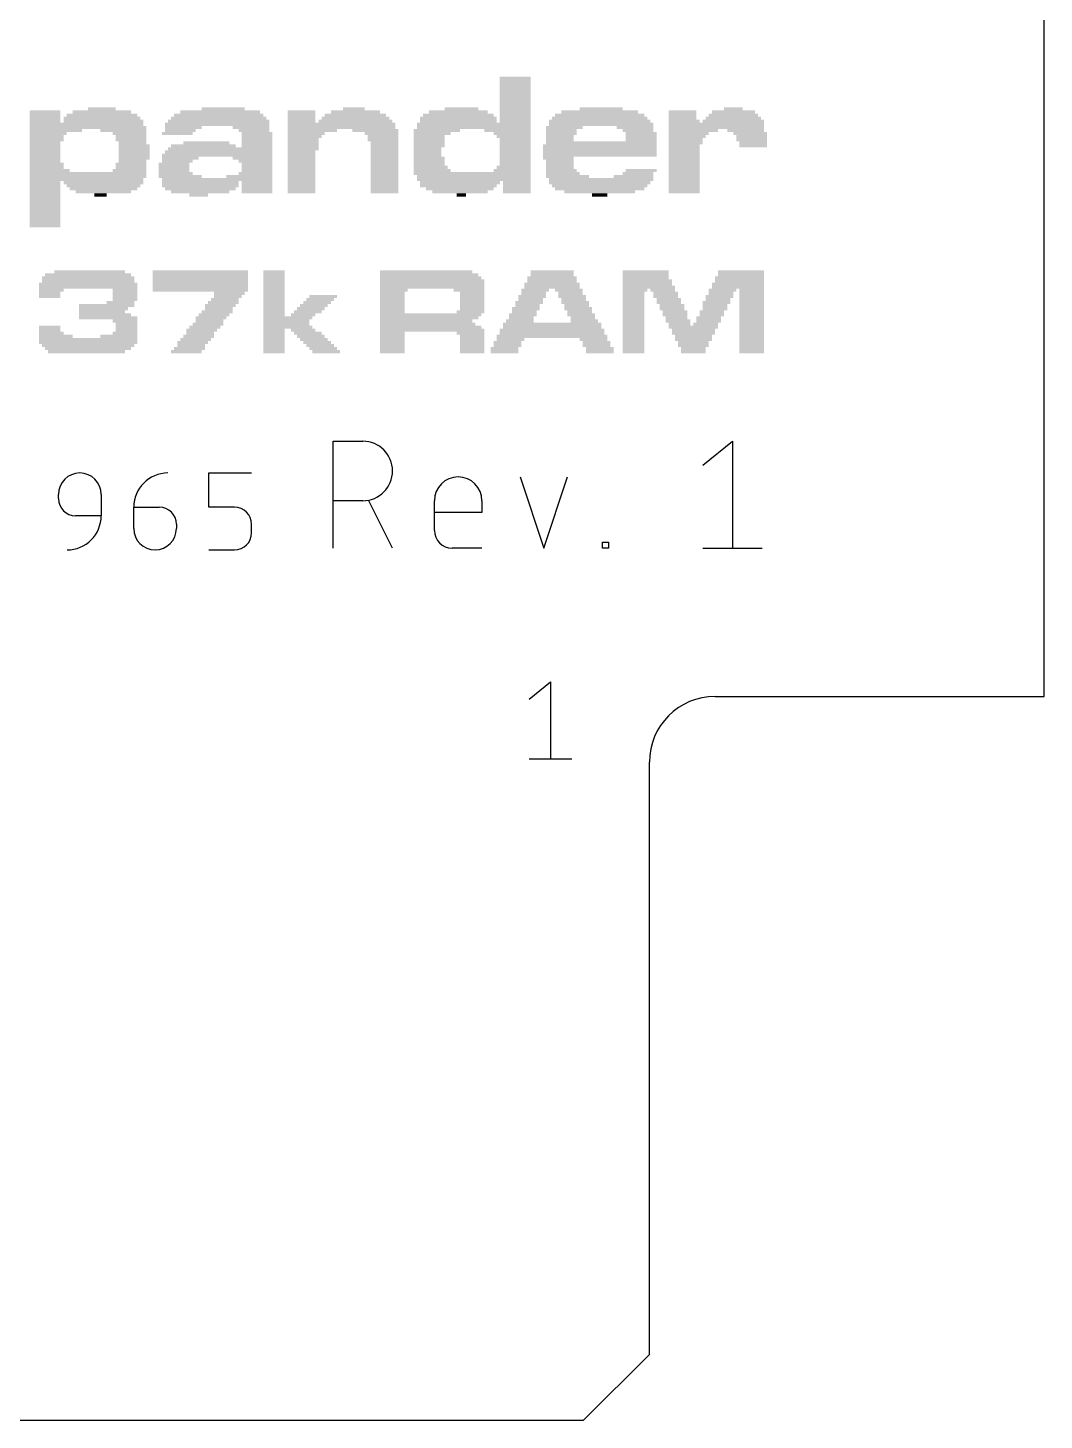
# Model space of a CAD drawing. Extents: x 0 to 102, y 0 to 103.
# Drawn here: x 86.55 to 102, y 0 to 21.16 of the extents above; entities that cross this region are included whole.
import ezdxf

# ---------------------------------------------------------------- set-up
doc = ezdxf.new("R2010")
doc.units = 0
doc.layers.add('20', color=30, linetype='CONTINUOUS')
doc.layers.add('21', color=253, linetype='CONTINUOUS')

# ---------------------------------------------------------------- blocks, each defined once
blk = doc.blocks.new('RECT')
blk.add_solid([(-0.5, -0.5), (0.5, -0.5), (-0.5, 0.5), (0.5, 0.5)])

msp = doc.modelspace()

# ---------------------------------------------------------------- linework, layer by layer
at = {"layer": '20'}
for p, q in [((102, 11), (102, 70)), ((97, 11), (102, 11)), ((96, 1), (96, 10)), ((95, 0), (96, 1)), ((7, 0), (95, 0))]:
    msp.add_line(p, q, dxfattribs=at)
msp.add_arc((97, 10), 1, 90, 180, dxfattribs=at)
at = {"layer": '21'}
for p, q in [((91.1926, 13.2525), (91.1926, 14.878)), ((91.1926, 14.878), (91.6442, 14.878)), ((96.8107, 14.5168), (97.2622, 14.878)), ((97.2622, 14.878), (97.2622, 13.2525)), ((89.3049, 13.8762), (89.3049, 14.3955)), ((89.3049, 14.3955), (89.9541, 14.3955)), ((94.0353, 14.3362), (94.3965, 13.2525)), ((94.3965, 13.2525), (94.7578, 14.3362)), ((87.0189, 14.006), (87.0189, 14.0709)), ((87.6681, 14.0709), (87.6681, 13.7463)), ((91.6442, 13.9749), (91.1926, 13.9749)), ((92.0957, 13.2525), (91.7345, 13.9749)), ((92.7327, 13.5234), (92.7327, 13.9749)), ((93.4552, 13.9749), (93.4552, 13.7943)), ((88.1619, 13.8762), (88.5514, 13.8762)), ((88.1619, 13.5516), (88.1619, 13.8762)), ((89.6944, 13.8762), (89.3049, 13.8762)), ((93.4552, 13.7943), (92.7327, 13.7943)), ((87.6681, 13.7463), (87.2786, 13.7463)), ((88.8111, 13.6165), (88.8111, 13.5516)), ((89.9541, 13.4867), (89.9541, 13.6165)), ((95.2892, 13.2525), (95.2892, 13.3428)), ((95.2892, 13.3428), (95.3796, 13.3428)), ((95.3796, 13.3428), (95.3796, 13.2525)), ((89.3049, 13.2271), (89.6944, 13.2271)), ((93.4552, 13.2525), (93.0036, 13.2525)), ((95.3796, 13.2525), (95.2892, 13.2525)), ((96.8107, 13.2525), (97.7138, 13.2525)), ((94.1708, 10.9596), (94.4954, 11.2192)), ((94.4954, 11.2192), (94.4954, 10.0508)), ((94.1708, 10.0508), (94.8199, 10.0508))]:
    msp.add_line(p, q, dxfattribs=at)
for centre, radius, start, end in [((91.6442, 14.4265), 0.4516, 270, 90), ((87.3435, 14.0709), 0.3246, 0, 180), ((88.6812, 13.8762), 0.5193, 90.0003, 180), ((93.0939, 13.9749), 0.3612, 0, 180), ((87.2786, 14.006), 0.2596, 180, 270), ((88.5514, 13.6165), 0.2596, 0, 90), ((89.6944, 13.6165), 0.2596, 0, 90), ((87.1488, 13.7463), 0.5193, 270, 0), ((88.4865, 13.5516), 0.3246, 180, 0), ((89.6944, 13.4867), 0.2596, 270, 0), ((93.0036, 13.5234), 0.2709, 180, 270)]:
    msp.add_arc(centre, radius, start, end, dxfattribs=at)

# ---------------------------------------------------------------- block references
at = {"layer": '21', "yscale": 0.0467}
for p, xscale in [((93.9605, 20.3955), 0.4669), ((93.9605, 20.3488), 0.4669), ((93.9605, 20.3021), 0.4669), ((93.9605, 20.2554), 0.4669), ((93.9605, 20.2087), 0.4669), ((93.9605, 20.162), 0.4669), ((93.9605, 20.1153), 0.4669), ((86.8154, 19.8818), 0.4671), ((87.6794, 19.8818), 0.8872), ((87.6793, 19.9285), 0.4203), ((89.4773, 19.8818), 1.2142), ((89.524, 19.9285), 0.6538), ((90.7149, 19.8818), 0.4202), ((91.5322, 19.8818), 0.7472), ((91.5088, 19.9285), 0.327), ((93.0966, 19.8818), 0.8873), ((93.1433, 19.9285), 0.5137), ((93.9605, 20.0686), 0.4669), ((93.9605, 20.0219), 0.4669), ((93.9605, 19.9752), 0.4669), ((93.9605, 19.9285), 0.4669), ((93.9605, 19.8818), 0.4669), ((95.2448, 19.8818), 1.1675), ((95.2681, 19.9285), 0.6538), ((96.5057, 19.8818), 0.4203), ((97.2762, 19.8818), 0.6538), ((97.2763, 19.9285), 0.2803), ((86.8154, 19.8351), 0.4671), ((86.8154, 19.7884), 0.4671), ((86.8154, 19.7417), 0.4671), ((87.4459, 19.695), 1.7279), ((87.6794, 19.7884), 1.1676), ((87.7027, 19.7417), 1.2142), ((87.6793, 19.8351), 1.0741), ((89.4306, 19.695), 1.5878), ((89.454, 19.7417), 1.5411), ((89.454, 19.7884), 1.4477), ((89.4541, 19.8351), 1.3543), ((90.7149, 19.8351), 0.4202), ((90.7149, 19.7884), 0.4202), ((90.7149, 19.7417), 0.4202), ((91.322, 19.695), 1.6344), ((91.5321, 19.7417), 1.1208), ((91.5322, 19.7884), 1.0274), ((91.5321, 19.8351), 0.934), ((93.33, 19.695), 1.7279), ((93.0966, 19.7884), 1.1675), ((93.0966, 19.7417), 1.1675), ((93.0966, 19.8351), 1.074), ((93.9605, 19.8351), 0.4669), ((93.9605, 19.7884), 0.4669), ((93.9605, 19.7417), 0.4669), ((95.2448, 19.7417), 1.5411), ((95.2682, 19.695), 1.5877), ((95.2448, 19.7884), 1.4477), ((95.2448, 19.8351), 1.3543), ((96.529, 19.7417), 0.467), ((96.5057, 19.8351), 0.4203), ((96.5057, 19.7884), 0.4203), ((97.0194, 19.695), 1.4477), ((97.2762, 19.7417), 0.934), ((97.2763, 19.7884), 0.8407), ((97.2763, 19.8351), 0.7471), ((87.4692, 19.6483), 1.7746), ((86.9789, 19.6016), 0.7939), ((86.8621, 19.5549), 0.5604), ((86.8388, 19.5082), 0.5137), ((86.8388, 19.4615), 0.5137), ((88.0063, 19.6016), 0.7005), ((88.0997, 19.5549), 0.5137), ((88.123, 19.5082), 0.467), ((88.123, 19.4615), 0.467), ((88.8235, 19.5549), 0.4669), ((88.9169, 19.6483), 0.5604), ((88.8702, 19.6016), 0.467), ((89.9443, 19.6483), 0.5604), ((89.9911, 19.6016), 0.4669), ((90.0378, 19.5549), 0.4671), ((90.0378, 19.5082), 0.4671), ((90.0378, 19.4615), 0.4671), ((91.322, 19.6483), 1.6344), ((90.8783, 19.6016), 0.7471), ((90.785, 19.5549), 0.5603), ((90.7383, 19.4615), 0.4669), ((90.7617, 19.5082), 0.5137), ((91.8357, 19.6016), 0.7006), ((91.9292, 19.5549), 0.5137), ((91.9524, 19.5082), 0.4671), ((91.9524, 19.4615), 0.4671), ((92.7697, 19.6016), 0.7004), ((92.6997, 19.5549), 0.5603), ((92.653, 19.5082), 0.4669), ((92.653, 19.4615), 0.4669), ((93.33, 19.6483), 1.7279), ((93.8438, 19.6016), 0.7005), ((93.9138, 19.5549), 0.5604), ((93.9372, 19.5082), 0.5137), ((93.9605, 19.4615), 0.4669), ((94.661, 19.6016), 0.467), ((94.661, 19.5549), 0.467), ((94.6377, 19.5082), 0.4203), ((94.6377, 19.4615), 0.4203), ((94.7078, 19.6483), 0.5605), ((95.7819, 19.6483), 0.5603), ((95.8285, 19.6016), 0.467), ((95.8753, 19.5549), 0.4669), ((95.8753, 19.5082), 0.4669), ((95.8753, 19.4615), 0.4669), ((96.5991, 19.5549), 0.6072), ((96.5757, 19.5082), 0.5604), ((97.0194, 19.6483), 1.4477), ((96.6692, 19.6016), 0.7473), ((96.5524, 19.4615), 0.5137), ((97.4631, 19.6016), 0.5603), ((97.5331, 19.5549), 0.5137), ((97.5564, 19.5082), 0.467), ((97.5564, 19.4615), 0.467), ((86.8154, 19.4148), 0.4671), ((86.8154, 19.3681), 0.4671), ((86.8154, 19.3214), 0.4671), ((86.8154, 19.2747), 0.4671), ((88.1464, 19.4148), 0.4202), ((88.1698, 19.3681), 0.4669), ((88.1698, 19.3214), 0.4669), ((88.1698, 19.2747), 0.4669), ((89.454, 19.2747), 1.6346), ((89.4774, 19.3214), 1.5879), ((89.2204, 19.3681), 0.9807), ((89.2672, 19.4148), 0.7006), ((90.0378, 19.4148), 0.4671), ((90.0378, 19.3681), 0.4671), ((90.7383, 19.4148), 0.4669), ((90.7383, 19.3681), 0.4669), ((90.7383, 19.3214), 0.4669), ((90.7149, 19.2747), 0.4202), ((91.9758, 19.4148), 0.4204), ((91.9758, 19.3681), 0.4204), ((91.9758, 19.3214), 0.4204), ((91.9758, 19.2747), 0.4204), ((92.6296, 19.3214), 0.4203), ((92.6296, 19.2747), 0.4203), ((92.653, 19.4148), 0.4669), ((92.653, 19.3681), 0.4669), ((93.9605, 19.4148), 0.4669), ((93.9605, 19.3681), 0.4669), ((93.9605, 19.3214), 0.4669), ((93.9605, 19.2747), 0.4669), ((95.2448, 19.3681), 1.7279), ((95.2448, 19.3214), 1.7279), ((95.2448, 19.2747), 1.7279), ((95.2681, 19.4148), 1.6812), ((96.529, 19.3681), 0.467), ((96.529, 19.3214), 0.467), ((96.529, 19.2747), 0.467), ((96.5524, 19.4148), 0.5137), ((97.5798, 19.4148), 0.4203), ((97.5798, 19.3681), 0.4203), ((86.8154, 19.228), 0.4671), ((86.8154, 19.1813), 0.4671), ((86.8154, 19.1346), 0.4671), ((86.8388, 19.0879), 0.5137), ((86.8388, 19.0412), 0.5137), ((88.123, 19.0879), 0.467), ((88.123, 19.0412), 0.467), ((88.1698, 19.228), 0.4669), ((88.1698, 19.1813), 0.4669), ((88.1464, 19.1346), 0.4202), ((88.7768, 19.0879), 0.467), ((88.7768, 19.0412), 0.467), ((88.8702, 19.1813), 0.5603), ((88.8235, 19.1346), 0.4669), ((89.4307, 19.228), 1.6812), ((89.9677, 19.1813), 0.6072), ((90.0145, 19.1346), 0.5137), ((90.0378, 19.0879), 0.4671), ((90.0378, 19.0412), 0.4671), ((90.7149, 19.228), 0.4202), ((90.7149, 19.1813), 0.4202), ((90.7149, 19.1346), 0.4202), ((90.7149, 19.0879), 0.4202), ((90.7149, 19.0412), 0.4202), ((91.9758, 19.228), 0.4204), ((91.9758, 19.1813), 0.4204), ((91.9758, 19.1346), 0.4204), ((91.9758, 19.0879), 0.4204), ((91.9758, 19.0412), 0.4204), ((92.6296, 19.228), 0.4203), ((92.6763, 19.0412), 0.5137), ((92.653, 19.1813), 0.4669), ((92.653, 19.1346), 0.4669), ((92.653, 19.0879), 0.4669), ((93.9372, 19.0412), 0.5137), ((93.9605, 19.228), 0.4669), ((93.9605, 19.1813), 0.4669), ((93.9605, 19.1346), 0.4669), ((93.9605, 19.0879), 0.4669), ((95.2448, 19.228), 1.7279), ((94.6143, 19.1813), 0.467), ((94.6377, 19.1346), 0.4203), ((94.6377, 19.0879), 0.4203), ((94.6377, 19.0412), 0.4203), ((96.529, 19.228), 0.467), ((96.529, 19.1813), 0.467), ((96.529, 19.1346), 0.467), ((96.529, 19.0879), 0.467), ((96.529, 19.0412), 0.467), ((86.8855, 18.9945), 0.6071), ((87.4692, 18.9478), 1.7746), ((87.4692, 18.9011), 1.7746), ((87.4459, 18.8544), 1.7279), ((88.0997, 18.9945), 0.5137), ((88.7768, 18.9945), 0.467), ((88.8702, 18.9011), 0.6538), ((88.8002, 18.9478), 0.5137), ((89.4307, 18.8544), 1.6812), ((89.921, 18.9011), 0.7006), ((90.0145, 18.9478), 0.5137), ((90.0378, 18.9945), 0.4671), ((90.7149, 18.9945), 0.4202), ((90.7149, 18.9478), 0.4202), ((90.7149, 18.9011), 0.4202), ((90.7149, 18.8544), 0.4202), ((91.9758, 18.9945), 0.4204), ((91.9758, 18.9478), 0.4204), ((91.9758, 18.9011), 0.4204), ((91.9758, 18.8544), 0.4204), ((92.6997, 18.9945), 0.5603), ((93.3068, 18.9478), 1.7745), ((93.33, 18.9011), 1.7279), ((93.33, 18.8544), 1.7279), ((93.9138, 18.9945), 0.5604), ((94.661, 18.9945), 0.467), ((94.6844, 18.9478), 0.5137), ((94.7544, 18.9011), 0.6538), ((95.2682, 18.8544), 1.5877), ((95.7585, 18.9011), 0.6071), ((95.8285, 18.9478), 0.467), ((95.8753, 18.9945), 0.4669), ((96.529, 18.9945), 0.467), ((96.529, 18.9478), 0.467), ((96.529, 18.9011), 0.467), ((96.529, 18.8544), 0.467), ((86.8154, 18.8077), 0.4671), ((86.8154, 18.761), 0.4671), ((86.8154, 18.7143), 0.4671), ((86.8154, 18.6676), 0.4671), ((86.8154, 18.6209), 0.4671), ((87.7027, 18.8077), 1.2142), ((87.7028, 18.761), 1.1209), ((87.7027, 18.7143), 1.0274), ((87.7027, 18.6676), 0.8406), ((87.6561, 18.6209), 0.1868), ((89.1739, 18.8077), 1.1675), ((89.1739, 18.761), 1.1675), ((89.1737, 18.7143), 1.0741), ((89.1738, 18.6676), 0.8874), ((89.1505, 18.6209), 0.2803), ((90.0378, 18.8077), 0.4671), ((90.0378, 18.761), 0.4671), ((90.0378, 18.7143), 0.4671), ((90.0378, 18.6676), 0.4671), ((90.7149, 18.8077), 0.4202), ((90.7149, 18.761), 0.4202), ((90.7149, 18.7143), 0.4202), ((90.7149, 18.6676), 0.4202), ((91.9758, 18.8077), 0.4204), ((91.9758, 18.761), 0.4204), ((91.9758, 18.7143), 0.4204), ((91.9758, 18.6676), 0.4204), ((93.12, 18.8077), 1.2143), ((93.0966, 18.761), 1.1675), ((93.1199, 18.7143), 1.0274), ((93.12, 18.6676), 0.8405), ((93.1433, 18.6209), 0.1401), ((93.9839, 18.8077), 0.4203), ((93.9839, 18.761), 0.4203), ((93.9839, 18.7143), 0.4203), ((93.9839, 18.6676), 0.4203), ((95.2448, 18.8077), 1.5411), ((95.2448, 18.761), 1.4477), ((95.2448, 18.7143), 1.3543), ((95.2448, 18.6676), 1.0742), ((95.2448, 18.6209), 0.2335), ((96.529, 18.8077), 0.467), ((96.529, 18.761), 0.467), ((96.529, 18.7143), 0.467), ((96.529, 18.6676), 0.467), ((86.8154, 18.5742), 0.4671), ((86.8154, 18.5275), 0.4671), ((86.8154, 18.4808), 0.4671), ((86.8154, 18.4341), 0.4671), ((86.8154, 18.3874), 0.4671), ((86.8154, 18.3407), 0.4671), ((86.8154, 18.294), 0.4671), ((86.8154, 18.2473), 0.4671), ((86.8154, 18.2006), 0.4671), ((86.8154, 18.1539), 0.4671), ((87.4692, 17.36), 1.401), ((87.4692, 17.4067), 1.3076), ((87.4926, 17.4534), 1.0741), ((89.1739, 17.4534), 1.4477), ((89.1739, 17.4067), 1.4477), ((89.1739, 17.36), 1.4477), ((90.2946, 17.4534), 0.3268), ((90.2946, 17.4067), 0.3268), ((90.2946, 17.36), 0.3268), ((92.6763, 17.36), 1.5411), ((92.6063, 17.4534), 1.4009), ((92.653, 17.4067), 1.4943), ((94.5209, 17.36), 0.7472), ((94.5209, 17.4534), 0.6538), ((94.5209, 17.4067), 0.6538), ((95.9453, 17.4534), 0.7005), ((95.9453, 17.4067), 0.7005), ((95.9453, 17.36), 0.7005), ((97.3696, 17.36), 0.7472), ((97.393, 17.4534), 0.7004), ((97.393, 17.4067), 0.7004), ((87.4693, 17.2666), 1.4943), ((87.4693, 17.2199), 1.4943), ((86.9089, 17.1732), 0.3735), ((86.8856, 17.1265), 0.3269), ((87.4692, 17.3133), 1.401), ((88.0296, 17.1732), 0.3736), ((88.0296, 17.1265), 0.3736), ((89.1739, 17.3133), 1.4477), ((89.1739, 17.2666), 1.4477), ((89.1739, 17.2199), 1.4477), ((89.1739, 17.1732), 1.4477), ((89.6175, 17.1265), 0.4669), ((90.2946, 17.3133), 0.3268), ((90.2946, 17.2666), 0.3268), ((90.2946, 17.2199), 0.3268), ((90.2946, 17.1732), 0.3268), ((90.2946, 17.1265), 0.3268), ((92.1159, 17.1732), 0.4203), ((92.6997, 17.3133), 1.5877), ((92.6997, 17.2666), 1.5877), ((92.6997, 17.2199), 1.5877), ((92.0926, 17.1265), 0.3735), ((93.26, 17.1732), 0.467), ((93.3067, 17.1265), 0.3736), ((94.2641, 17.1732), 0.4204), ((94.2407, 17.1265), 0.3736), ((94.5209, 17.2666), 0.8405), ((94.5209, 17.2199), 0.8405), ((94.5209, 17.3133), 0.7472), ((94.7778, 17.1732), 0.4204), ((94.8012, 17.1265), 0.3736), ((95.9686, 17.3133), 0.7472), ((95.9686, 17.2666), 0.7472), ((95.992, 17.2199), 0.794), ((95.7818, 17.1732), 0.3736), ((95.7585, 17.1265), 0.3269), ((96.2022, 17.1732), 0.3736), ((96.2488, 17.1265), 0.3736), ((97.0894, 17.1265), 0.3735), ((97.1128, 17.1732), 0.4202), ((97.3462, 17.2666), 0.7939), ((97.3462, 17.2199), 0.7939), ((97.3696, 17.3133), 0.7472), ((97.5564, 17.1732), 0.3736), ((97.5564, 17.1265), 0.3736), ((86.8856, 17.0798), 0.3269), ((87.7494, 16.9397), 0.8406), ((87.9596, 16.9864), 0.4202), ((88.0296, 17.0798), 0.3736), ((88.0296, 17.0331), 0.3736), ((89.4773, 16.9397), 0.467), ((89.5241, 16.9864), 0.467), ((89.5474, 17.0331), 0.4204), ((89.5941, 17.0798), 0.4202), ((90.2946, 17.0798), 0.3268), ((90.2946, 17.0331), 0.3268), ((90.2946, 16.9864), 0.3268), ((90.2946, 16.9397), 0.3268), ((90.9017, 16.9397), 0.4203), ((90.9484, 16.9864), 0.4204), ((90.9951, 17.0331), 0.4202), ((91.0418, 17.0798), 0.4203), ((92.0926, 17.0798), 0.3735), ((92.0926, 17.0331), 0.3735), ((92.0926, 16.9864), 0.3735), ((92.0926, 16.9397), 0.3735), ((93.3067, 17.0798), 0.3736), ((93.3067, 17.0331), 0.3736), ((93.3067, 16.9864), 0.3736), ((93.3067, 16.9397), 0.3736), ((94.1707, 16.9864), 0.4202), ((94.1474, 16.9397), 0.3735), ((94.2174, 17.0798), 0.4203), ((94.194, 17.0331), 0.3736), ((94.8245, 17.0798), 0.4202), ((94.8478, 17.0331), 0.3736), ((94.8712, 16.9864), 0.4203), ((94.8945, 16.9397), 0.3736), ((95.7585, 17.0798), 0.3269), ((95.7585, 17.0331), 0.3269), ((95.7585, 16.9864), 0.3269), ((95.7585, 16.9397), 0.3269), ((96.2488, 17.0798), 0.3736), ((96.2955, 17.0331), 0.3736), ((96.2955, 16.9864), 0.3736), ((96.3423, 16.9397), 0.3736), ((96.9961, 16.9397), 0.3737), ((97.0194, 16.9864), 0.4203), ((97.0427, 17.0331), 0.3736), ((97.0661, 17.0798), 0.4203), ((97.5564, 17.0798), 0.3736), ((97.5564, 17.0331), 0.3736), ((97.5564, 16.9864), 0.3736), ((97.5564, 16.9397), 0.3736), ((87.6793, 16.8463), 0.7005), ((87.7028, 16.893), 0.7473), ((87.7261, 16.7996), 0.7939), ((87.7728, 16.7529), 0.8873), ((88.0296, 16.7062), 0.3736), ((89.3372, 16.7529), 0.467), ((89.3139, 16.7062), 0.4203), ((89.3839, 16.7996), 0.4671), ((89.4306, 16.8463), 0.467), ((89.454, 16.893), 0.4203), ((90.2946, 16.893), 0.3268), ((90.2946, 16.8463), 0.3268), ((90.2946, 16.7996), 0.3268), ((90.4814, 16.7062), 0.7004), ((90.5048, 16.7529), 0.7471), ((90.7382, 16.7996), 0.3736), ((90.8083, 16.8463), 0.4204), ((90.855, 16.893), 0.4202), ((92.6763, 16.7996), 1.5411), ((92.0926, 16.893), 0.3735), ((92.0926, 16.8463), 0.3735), ((92.653, 16.7529), 1.4943), ((92.6063, 16.7062), 1.4009), ((93.2834, 16.8463), 0.4202), ((93.3067, 16.893), 0.3736), ((94.0306, 16.7062), 0.4204), ((94.0773, 16.7996), 0.4203), ((94.054, 16.7529), 0.3737), ((94.124, 16.893), 0.4203), ((94.1006, 16.8463), 0.3736), ((94.9179, 16.893), 0.4204), ((94.9413, 16.8463), 0.3736), ((94.9646, 16.7996), 0.4202), ((94.9879, 16.7529), 0.3736), ((95.0113, 16.7062), 0.4203), ((95.7585, 16.893), 0.3269), ((95.7585, 16.8463), 0.3269), ((95.7585, 16.7996), 0.3269), ((95.7585, 16.7529), 0.3269), ((95.7585, 16.7062), 0.3269), ((96.3423, 16.893), 0.3736), ((96.3889, 16.8463), 0.3736), ((96.3889, 16.7996), 0.3736), ((96.4356, 16.7062), 0.3736), ((96.4123, 16.7529), 0.3269), ((96.9026, 16.7529), 0.3736), ((96.9026, 16.7062), 0.3736), ((96.9493, 16.8463), 0.3736), ((96.9493, 16.7996), 0.3736), ((96.9961, 16.893), 0.3737), ((97.5564, 16.893), 0.3736), ((97.5564, 16.8463), 0.3736), ((97.5564, 16.7996), 0.3736), ((97.5564, 16.7529), 0.3736), ((97.5564, 16.7062), 0.3736), ((86.8856, 16.6128), 0.3269), ((86.8856, 16.5661), 0.3269), ((86.9089, 16.5194), 0.3735), ((88.0296, 16.5194), 0.3736), ((88.053, 16.6595), 0.3269), ((88.053, 16.6128), 0.3269), ((88.053, 16.5661), 0.3269), ((89.1972, 16.5661), 0.4669), ((89.1739, 16.5194), 0.4203), ((89.2439, 16.6128), 0.4671), ((89.2905, 16.6595), 0.467), ((90.4814, 16.6595), 0.7004), ((90.2946, 16.5661), 0.3268), ((90.2946, 16.5194), 0.3268), ((90.5048, 16.6128), 0.7471), ((90.7382, 16.5661), 0.3736), ((90.8083, 16.5194), 0.4204), ((92.6763, 16.6128), 1.5411), ((92.6296, 16.6595), 1.4476), ((92.6997, 16.5661), 1.5877), ((92.0926, 16.5194), 0.3735), ((93.2834, 16.5194), 0.4202), ((94.5209, 16.5661), 1.5877), ((94.5209, 16.5194), 1.5877), ((94.5209, 16.6595), 1.4945), ((94.5209, 16.6128), 1.4945), ((95.7585, 16.6595), 0.3269), ((95.7585, 16.6128), 0.3269), ((95.7585, 16.5661), 0.3269), ((95.7585, 16.5194), 0.3269), ((96.459, 16.6595), 0.3269), ((96.6692, 16.6128), 0.7473), ((96.6691, 16.5661), 0.6538), ((96.6691, 16.5194), 0.6538), ((96.856, 16.6595), 0.3736), ((97.5564, 16.6595), 0.3736), ((97.5564, 16.6128), 0.3736), ((97.5564, 16.5661), 0.3736), ((97.5564, 16.5194), 0.3736), ((86.9789, 16.4727), 0.5137), ((87.4693, 16.426), 1.4943), ((87.4693, 16.3793), 1.4943), ((87.4692, 16.3326), 1.401), ((87.4692, 16.2859), 1.3076), ((87.9362, 16.4727), 0.5604), ((89.0104, 16.2859), 0.4669), ((89.0337, 16.3326), 0.4203), ((89.0571, 16.3793), 0.4671), ((89.1037, 16.426), 0.467), ((89.1505, 16.4727), 0.4671), ((90.2946, 16.4727), 0.3268), ((90.2946, 16.426), 0.3268), ((90.2946, 16.3793), 0.3268), ((90.2946, 16.3326), 0.3268), ((90.2946, 16.2859), 0.3268), ((90.855, 16.4727), 0.4202), ((90.9017, 16.426), 0.4203), ((90.9484, 16.3793), 0.4204), ((90.9951, 16.3326), 0.4202), ((91.0418, 16.2859), 0.4203), ((92.0926, 16.4727), 0.3735), ((92.0926, 16.426), 0.3735), ((92.0926, 16.3793), 0.3735), ((92.0926, 16.3326), 0.3735), ((92.0926, 16.2859), 0.3735), ((93.3067, 16.4727), 0.3736), ((93.3067, 16.426), 0.3736), ((93.3067, 16.3793), 0.3736), ((93.3067, 16.3326), 0.3736), ((93.3067, 16.2859), 0.3736), ((93.7971, 16.2859), 0.4202), ((93.8438, 16.3793), 0.4203), ((93.8438, 16.3326), 0.4203), ((94.5209, 16.4727), 1.6813), ((93.8905, 16.426), 0.4204), ((95.1514, 16.426), 0.4204), ((95.1981, 16.3793), 0.4202), ((95.1981, 16.3326), 0.4202), ((95.2448, 16.2859), 0.4203), ((95.7585, 16.4727), 0.3269), ((95.7585, 16.426), 0.3269), ((95.7585, 16.3793), 0.3269), ((95.7585, 16.3326), 0.3269), ((95.7585, 16.2859), 0.3269), ((96.6692, 16.4727), 0.5603), ((96.6692, 16.426), 0.5603), ((96.6692, 16.3793), 0.4671), ((96.6692, 16.3326), 0.4671), ((96.6691, 16.2859), 0.3736), ((97.5564, 16.4727), 0.3736), ((97.5564, 16.426), 0.3736), ((97.5564, 16.3793), 0.3736), ((97.5564, 16.3326), 0.3736), ((97.5564, 16.2859), 0.3736), ((87.4459, 16.2392), 1.1674), ((88.9636, 16.2392), 0.467), ((90.2946, 16.2392), 0.3268), ((91.0885, 16.2392), 0.4204), ((92.0926, 16.2392), 0.3735), ((93.3067, 16.2392), 0.3736), ((93.7971, 16.2392), 0.4202), ((95.2448, 16.2392), 0.4203), ((95.7585, 16.2392), 0.3269), ((96.6691, 16.2392), 0.3736), ((97.5564, 16.2392), 0.3736)]:
    msp.add_blockref('RECT', p, dxfattribs=dict(at, xscale=xscale))

doc.saveas('drawing.dxf')
